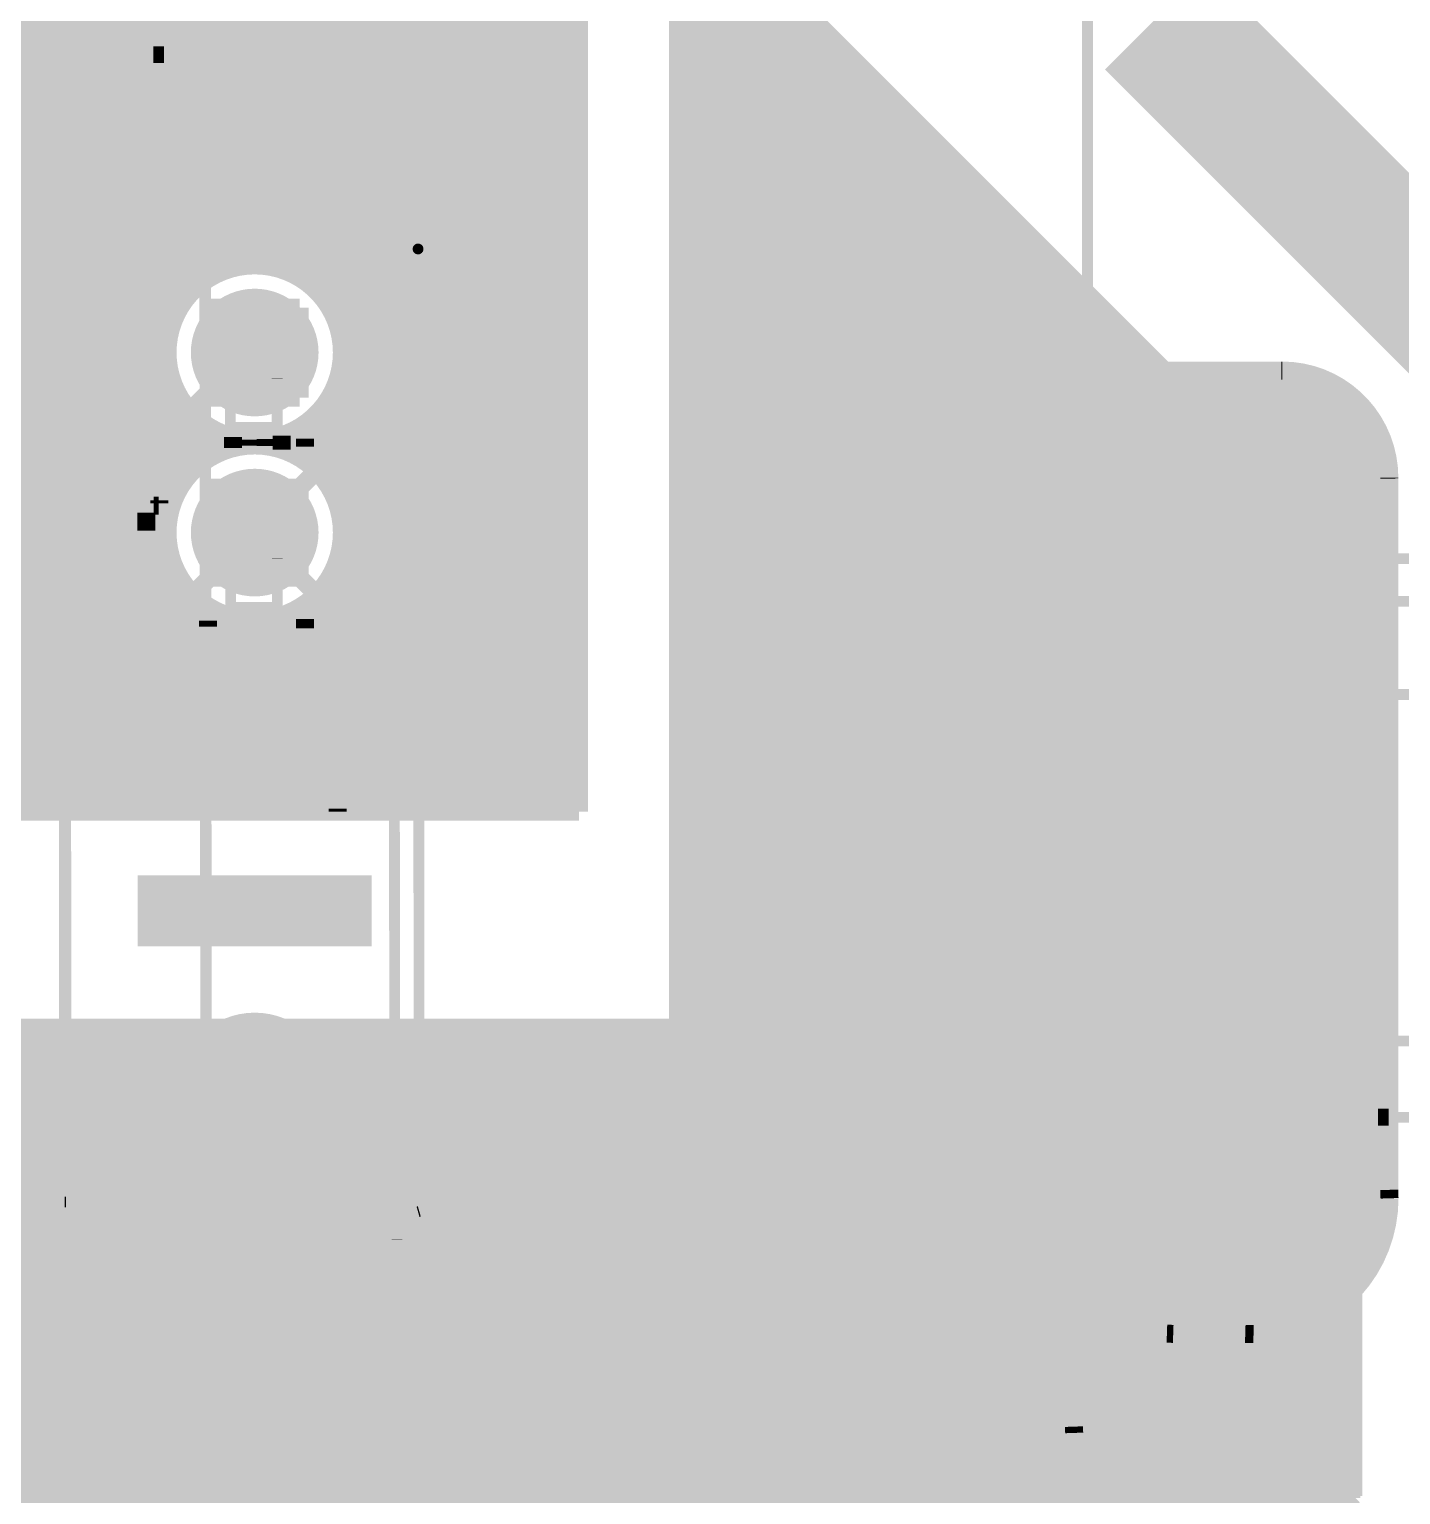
# Model space of a CAD drawing. Extents: x -20 to 155, y -91 to 215.
# Drawn here: x 22.22 to 41.56, y 156.61 to 177.28 of the extents above; entities that cross this region are included whole.
import ezdxf

# ---------------------------------------------------------------- set-up
doc = ezdxf.new("R2010")
doc.units = 0
doc.header["$MEASUREMENT"] = 0
doc.layers.get('0').update_dxf_attribs({"linetype": 'CONTINUOUS'})
for name, color, linetype in [('25-334-0_BOT', 7, 'CONTINUOUS'), ('25-334-0_DRD', 7, 'CONTINUOUS'), ('25-334-0_DRL', 2, 'CONTINUOUS'), ('25-334-0_IN1', 4, 'CONTINUOUS'), ('25-334-0_IN2', 3, 'CONTINUOUS'), ('25-334-0_SMB', 5, 'CONTINUOUS'), ('25-334-0_SMT', 10, 'CONTINUOUS'), ('25-334-0_SST', 12, 'CONTINUOUS'), ('25-334-0_TOP', 11, 'CONTINUOUS'), ('THRUHOLE_TAP', 15, 'CONTINUOUS')]:
    doc.layers.add(name, color=color, linetype=linetype)

# ---------------------------------------------------------------- blocks, each defined once
blk = doc.blocks.new('ROUND_19')
at = {"const_width": 1.24968}
blk.add_lwpolyline([(-0.62484, 0, 1), (0.62484, 0, 1)], format="xyb", close=True, dxfattribs=at)
blk = doc.blocks.new('ROUND_28')
at = {"const_width": 1.09982}
blk.add_lwpolyline([(-0.54991, 0, 1), (0.54991, 0, 1)], format="xyb", close=True, dxfattribs=at)
blk = doc.blocks.new('ROUND_39')
at = {"const_width": 0.90043}
blk.add_lwpolyline([(-0.450214, 0, 1), (0.450214, 0, 1)], format="xyb", close=True, dxfattribs=at)
blk = doc.blocks.new('ROUND_3')
at = {"const_width": 0.50038}
blk.add_lwpolyline([(-0.25019, 0, 1), (0.25019, 0, 1)], format="xyb", close=True, dxfattribs=at)
blk = doc.blocks.new('ROUND_72')
at = {"const_width": 0.7493}
blk.add_lwpolyline([(-0.37465, 0, 1), (0.37465, 0, 1)], format="xyb", close=True, dxfattribs=at)
blk = doc.blocks.new('ROUND_80')
at = {"const_width": 0.54991}
blk.add_lwpolyline([(-0.274954, 0, 1), (0.274954, 0, 1)], format="xyb", close=True, dxfattribs=at)
blk = doc.blocks.new('ROUND_70')
at = {"const_width": 0.0762}
blk.add_lwpolyline([(-0.0381, 0, 1), (0.0381, 0, 1)], format="xyb", close=True, dxfattribs=at)

msp = doc.modelspace()

# ---------------------------------------------------------------- linework, layer by layer
at = {"layer": '25-334-0_BOT', "const_width": 0.254}
for points in [[(22.1234, 179.959), (22.1234, 166.243)], [(22.352, 179.959), (22.352, 166.243)], [(22.5806, 179.959), (22.5806, 166.243)], [(22.8092, 179.959), (22.8092, 166.243)], [(23.0378, 179.959), (23.0378, 166.243)], [(23.2664, 179.959), (23.2664, 166.243)], [(23.495, 179.959), (23.495, 166.243)], [(23.7236, 179.959), (23.7236, 166.243)], [(23.9522, 179.959), (23.9522, 166.243)], [(24.1808, 179.959), (24.1808, 172.88256)], [(24.4094, 179.959), (24.4094, 173.44898)], [(24.638, 179.959), (24.638, 173.6852)], [(24.8666, 179.959), (24.8666, 173.82744)], [(25.0952, 179.959), (25.0952, 173.91126)], [(25.3238, 179.959), (25.3238, 173.94682)], [(25.5524, 179.959), (25.5524, 173.9392)], [(25.781, 179.959), (25.781, 173.8884)], [(26.0096, 179.959), (26.0096, 173.78934)], [(26.2382, 179.959), (26.2382, 173.61916)], [(26.4668, 179.959), (26.4668, 173.33214)], [(26.6954, 179.959), (26.6954, 166.243)], [(26.924, 179.959), (26.924, 166.243)], [(27.1526, 179.959), (27.1526, 166.243)], [(27.3812, 179.959), (27.3812, 166.243)], [(27.6098, 179.959), (27.6098, 166.243)], [(27.8384, 179.959), (27.8384, 166.243)], [(28.067, 179.959), (28.067, 166.243)], [(28.2956, 179.96408), (28.2956, 166.243)], [(28.5242, 179.93614), (28.5242, 166.243)], [(28.7528, 179.87264), (28.7528, 166.243)], [(28.9814, 179.76596), (28.9814, 166.243)], [(29.21, 179.6034), (29.21, 166.243)], [(29.4386, 179.35956), (29.4386, 166.243)], [(29.6672, 178.9049), (29.6672, 166.243)], [(29.718, 178.26482), (29.718, 166.243)], [(29.718, 177.23866), (14.986, 177.23866)], [(29.718, 177.01006), (14.986, 177.01006)], [(29.718, 176.78146), (14.986, 176.78146)], [(29.718, 176.55286), (14.986, 176.55286)], [(29.718, 176.32426), (14.986, 176.32426)], [(29.718, 176.09566), (14.986, 176.09566)], [(29.718, 175.86706), (14.986, 175.86706)], [(29.718, 175.63846), (14.986, 175.63846)], [(29.718, 175.40986), (14.986, 175.40986)], [(29.718, 175.18126), (14.986, 175.18126)], [(29.718, 174.95266), (14.986, 174.95266)], [(29.718, 174.72406), (14.986, 174.72406)], [(29.718, 174.49546), (14.986, 174.49546)], [(29.718, 174.26686), (14.986, 174.26686)], [(29.718, 174.03826), (14.986, 174.03826)], [(24.8285, 173.80966), (14.986, 173.80966)], [(29.718, 173.80966), (25.96896, 173.80966)], [(24.52116, 173.58106), (14.986, 173.58106)], [(29.718, 173.58106), (26.27884, 173.58106)], [(24.34336, 173.35246), (14.986, 173.35246)], [(29.718, 173.35246), (26.4541, 173.35246)], [(24.23668, 173.12386), (14.986, 173.12386)], [(29.718, 173.12386), (26.56078, 173.12386)], [(24.1808, 172.89526), (14.986, 172.89526)], [(29.718, 172.89526), (26.61666, 172.89526)], [(24.17064, 172.66666), (14.986, 172.66666)], [(24.1808, 172.5549), (24.1808, 170.34256)], [(29.718, 172.66666), (26.62936, 172.66666)], [(24.20112, 172.43806), (14.986, 172.43806)], [(29.718, 172.43806), (26.59634, 172.43806)], [(24.27986, 172.20946), (14.986, 172.20946)], [(26.4668, 172.10786), (26.4668, 170.79214)], [(29.718, 172.20946), (26.52014, 172.20946)], [(24.41702, 171.98086), (14.986, 171.98086)], [(24.4094, 171.99102), (24.4094, 170.90898)], [(29.718, 171.98086), (26.38298, 171.98086)], [(24.64054, 171.75226), (14.986, 171.75226)], [(24.638, 171.7548), (24.638, 171.1452)], [(26.0096, 171.65066), (26.0096, 171.24934)], [(29.718, 171.75226), (26.15946, 171.75226)], [(26.2382, 171.8183), (26.2382, 171.07916)], [(25.11044, 171.52366), (14.986, 171.52366)], [(24.8666, 171.61002), (24.8666, 171.28744)], [(25.0952, 171.52874), (25.0952, 171.37126)], [(25.3238, 171.49064), (25.3238, 171.40682)], [(25.5524, 171.49826), (25.5524, 171.3992)], [(29.718, 171.52366), (25.68702, 171.52366)], [(25.781, 171.54906), (25.781, 171.3484)], [(24.88184, 171.29506), (14.986, 171.29506)], [(29.718, 171.29506), (25.91816, 171.29506)], [(24.54656, 171.06646), (14.986, 171.06646)], [(29.718, 171.06646), (26.25344, 171.06646)], [(24.36114, 170.83786), (14.986, 170.83786)], [(29.718, 170.83786), (26.43886, 170.83786)], [(24.24684, 170.60926), (14.986, 170.60926)], [(29.718, 170.60926), (26.55316, 170.60926)], [(24.18588, 170.38066), (14.986, 170.38066)], [(29.718, 170.38066), (26.61412, 170.38066)], [(24.17064, 170.15206), (14.986, 170.15206)], [(24.1808, 170.0149), (24.1808, 166.243)], [(29.718, 170.15206), (26.62936, 170.15206)], [(24.19604, 169.92346), (14.986, 169.92346)], [(29.718, 169.92346), (26.60396, 169.92346)], [(24.2697, 169.69486), (14.986, 169.69486)], [(29.718, 169.69486), (26.5303, 169.69486)], [(24.3967, 169.46626), (14.986, 169.46626)], [(24.4094, 169.45102), (24.4094, 166.243)], [(29.718, 169.46626), (26.40076, 169.46626)], [(26.4668, 169.56786), (26.4668, 166.243)], [(24.60752, 169.23766), (14.986, 169.23766)], [(24.638, 169.2148), (24.638, 166.243)], [(29.718, 169.23766), (26.18994, 169.23766)], [(26.2382, 169.2783), (26.2382, 166.243)], [(25.02154, 169.00906), (14.986, 169.00906)], [(24.8666, 169.07002), (24.8666, 166.243)], [(25.0952, 168.98874), (25.0952, 166.243)], [(25.5524, 168.95826), (25.5524, 166.243)], [(29.718, 169.00906), (25.77846, 169.00906)], [(25.781, 169.00906), (25.781, 166.243)], [(26.0096, 169.11066), (26.0096, 166.243)], [(29.718, 168.78046), (14.986, 168.78046)], [(25.3238, 168.95064), (25.3238, 166.243)], [(29.718, 168.55186), (14.986, 168.55186)], [(29.718, 168.32326), (14.986, 168.32326)], [(29.718, 168.09466), (-3.937, 168.09466)], [(29.718, 167.86606), (-3.937, 167.86606)], [(29.718, 167.63746), (-3.937, 167.63746)], [(29.718, 167.40886), (-3.937, 167.40886)], [(29.718, 167.18026), (-3.937, 167.18026)], [(29.718, 166.95166), (-3.937, 166.95166)], [(29.718, 166.72306), (-3.937, 166.72306)], [(29.718, 166.49446), (-3.937, 166.49446)], [(29.718, 166.26586), (-3.937, 166.26586)], [(29.718, 166.243), (19.05, 166.243)]]:
    msp.add_lwpolyline(points, dxfattribs=at)
for points in [[(25.4, 173.94936, 0.4142136), (24.17064, 172.72)], [(26.62936, 172.72, 0.4142136), (25.4, 173.94936)], [(24.17064, 172.72, 0.4142136), (25.4, 171.49064)], [(25.4, 171.49064, 0.4142136), (26.62936, 172.72)], [(25.4, 171.40936, 0.4142136), (24.17064, 170.18)], [(26.62936, 170.18, 0.4142136), (25.4, 171.40936)], [(24.17064, 170.18, 0.4142136), (25.4, 168.95064)], [(25.4, 168.95064, 0.4142136), (26.62936, 170.18)]]:
    msp.add_lwpolyline(points, format="xyb", dxfattribs=at)
at = {"layer": '25-334-0_DRD', "const_width": 0.254}
for points in [[(24.765, 173.355), (24.765, 172.085)], [(26.035, 173.355), (24.765, 173.355)], [(25.4, 173.355), (25.4, 172.085)], [(26.035, 172.085), (26.035, 173.355)], [(26.035, 172.72), (24.765, 172.72)], [(24.765, 172.085), (26.035, 172.085)], [(24.765, 170.815), (24.765, 169.545)], [(26.035, 170.815), (24.765, 170.815)], [(25.4, 170.815), (25.4, 169.545)], [(26.035, 169.545), (26.035, 170.815)], [(26.035, 170.18), (24.765, 170.18)], [(24.765, 169.545), (26.035, 169.545)], [(39.37, 169.545), (38.735, 168.91)], [(40.005, 168.91), (39.37, 169.545)], [(38.735, 168.91), (39.37, 168.275)], [(39.37, 168.275), (40.005, 168.91)], [(24.765, 167.13454), (25.4, 167.76954)], [(25.4, 167.76954), (26.035, 167.13454)], [(24.765, 167.64254), (24.765, 167.13454)], [(25.4, 167.00754), (24.765, 167.64254)], [(26.035, 167.64254), (25.4, 167.00754)], [(26.035, 167.13454), (26.035, 167.64254)], [(38.735, 162.306), (39.37, 162.941)], [(38.735, 162.814), (38.735, 162.306)], [(39.37, 162.179), (38.735, 162.814)], [(39.37, 162.941), (40.005, 162.306)], [(40.005, 162.814), (39.37, 162.179)], [(40.005, 162.306), (40.005, 162.814)], [(24.765, 162.05454), (25.4, 162.68954)], [(24.765, 162.56254), (24.765, 162.05454)], [(25.4, 161.92754), (24.765, 162.56254)], [(25.4, 162.68954), (26.035, 162.05454)], [(26.035, 162.56254), (25.4, 161.92754)], [(26.035, 162.05454), (26.035, 162.56254)]]:
    msp.add_lwpolyline(points, dxfattribs=at)
at = {"layer": '25-334-0_DRL'}
for points, const_width in [([(44.45, 153.67), (44.45, 171.069), (38.1, 177.419)], 1.99898), ([(27.051, 164.846), (23.749, 164.846)], 1.00076)]:
    msp.add_lwpolyline(points, dxfattribs=dict(at, const_width=const_width))
at = {"layer": '25-334-0_IN1'}
for points, const_width in [([(22.225, 179.578), (22.225, 170.53306)], 0.254), ([(22.4536, 179.578), (22.4536, 170.76166)], 0.254), ([(22.6822, 179.578), (22.6822, 170.99026)], 0.254), ([(22.9108, 179.578), (22.9108, 171.21886)], 0.254), ([(23.1394, 179.578), (23.1394, 171.44746)], 0.254), ([(23.368, 179.578), (23.368, 171.67606)], 0.254), ([(23.5966, 179.578), (23.5966, 171.90466)], 0.254), ([(23.8252, 179.578), (23.8252, 172.13326)], 0.254), ([(24.0538, 179.578), (24.0538, 173.13148)], 0.254), ([(24.2824, 179.578), (24.2824, 173.57598)], 0.254), ([(24.511, 179.578), (24.511, 173.8122)], 0.254), ([(24.7396, 179.578), (24.7396, 173.96206)], 0.254), ([(24.9682, 179.578), (24.9682, 174.05858)], 0.254), ([(25.1968, 179.578), (25.1968, 174.11192)], 0.254), ([(25.4254, 179.578), (25.4254, 174.12716)], 0.254), ([(25.654, 179.578), (25.654, 174.1043)], 0.254), ([(25.8826, 179.578), (25.8826, 174.04334)], 0.254), ([(26.1112, 179.578), (26.1112, 173.93412)], 0.254), ([(26.3398, 179.578), (26.3398, 173.76902)], 0.254), ([(26.5684, 179.578), (26.5684, 173.50486)], 0.254), ([(26.797, 179.578), (26.797, 172.89526)], 0.254), ([(27.0256, 179.578), (27.0256, 166.243)], 0.254), ([(27.2542, 179.578), (27.2542, 166.243)], 0.254), ([(27.4828, 179.578), (27.4828, 166.243)], 0.254), ([(27.7114, 179.578), (27.7114, 166.243)], 0.254), ([(27.94, 179.578), (27.94, 166.243)], 0.254), ([(28.1686, 179.578), (28.1686, 166.243)], 0.254), ([(28.3972, 179.578), (28.3972, 166.243)], 0.254), ([(28.6258, 179.578), (28.6258, 166.243)], 0.254), ([(28.8544, 179.578), (28.8544, 166.243)], 0.254), ([(29.083, 179.578), (29.083, 166.243)], 0.254), ([(29.3116, 179.578), (29.3116, 166.243)], 0.254), ([(29.5402, 179.578), (29.5402, 166.243)], 0.254), ([(29.7688, 179.578), (29.7688, 166.243)], 0.254), ([(29.972, 179.578), (29.972, 166.243)], 0.254), ([(29.972, 177.1904), (14.986, 177.1904)], 0.254), ([(29.972, 176.9618), (14.986, 176.9618)], 0.254), ([(29.972, 176.7332), (14.986, 176.7332)], 0.254), ([(29.972, 176.5046), (14.986, 176.5046)], 0.254), ([(29.972, 176.276), (14.986, 176.276)], 0.254), ([(29.972, 176.0474), (14.986, 176.0474)], 0.254), ([(29.972, 175.8188), (14.986, 175.8188)], 0.254), ([(29.972, 175.5902), (14.986, 175.5902)], 0.254), ([(29.972, 175.3616), (14.986, 175.3616)], 0.254), ([(29.972, 175.133), (14.986, 175.133)], 0.254), ([(29.972, 174.9044), (14.986, 174.9044)], 0.254), ([(29.972, 174.6758), (14.986, 174.6758)], 0.254), ([(29.972, 174.4472), (14.986, 174.4472)], 0.254), ([(29.972, 174.2186), (14.986, 174.2186)], 0.254), ([(24.7904, 173.99), (14.986, 173.99)], 0.254), ([(29.972, 173.99), (26.00706, 173.99)], 0.254), ([(24.45258, 173.7614), (14.986, 173.7614)], 0.254), ([(29.972, 173.7614), (26.34742, 173.7614)], 0.254), ([(24.24938, 173.5328), (14.986, 173.5328)], 0.254), ([(29.972, 173.5328), (26.54808, 173.5328)], 0.254), ([(24.1173, 173.3042), (14.986, 173.3042)], 0.254), ([(29.972, 173.3042), (26.68016, 173.3042)], 0.254), ([(24.03602, 173.0756), (14.986, 173.0756)], 0.254), ([(29.972, 173.0756), (26.76144, 173.0756)], 0.254), ([(23.99792, 172.847), (14.986, 172.847)], 0.254), ([(25.4, 172.72), (25.273, 172.72), (18.034, 165.481), (18.034, 155.321), (18.796, 154.559), (47.117, 154.559), (50.8, 158.242), (53.34, 158.242)], 0.2032), ([(29.972, 172.847), (26.80208, 172.847)], 0.254), ([(23.99538, 172.6184), (14.986, 172.6184)], 0.254), ([(26.797, 172.54474), (26.797, 170.35526)], 0.254), ([(29.972, 172.6184), (26.80462, 172.6184)], 0.254), ([(24.03094, 172.3898), (14.986, 172.3898)], 0.254), ([(24.0411, 172.34916), (17.60982, 165.91788)], 0.254), ([(29.972, 172.3898), (26.76906, 172.3898)], 0.254), ([(23.8506, 172.1612), (14.986, 172.1612)], 0.254), ([(29.972, 172.1612), (26.69286, 172.1612)], 0.254), ([(23.622, 171.9326), (14.986, 171.9326)], 0.254), ([(29.972, 171.9326), (26.56586, 171.9326)], 0.254), ([(26.5684, 171.93514), (26.5684, 170.96486)], 0.254), ([(23.3934, 171.704), (14.986, 171.704)], 0.254), ([(26.3398, 171.67098), (26.3398, 171.22902)], 0.254), ([(29.972, 171.704), (26.37536, 171.704)], 0.254), ([(23.1648, 171.4754), (14.986, 171.4754)], 0.254), ([(29.972, 171.4754), (26.05786, 171.4754)], 0.254), ([(26.1112, 171.50334), (26.1112, 171.39412)], 0.254), ([(22.9362, 171.2468), (14.986, 171.2468)], 0.254), ([(29.972, 171.2468), (26.31948, 171.2468)], 0.254), ([(26.39568, 171.17568), (25.4, 170.18)], 0.254), ([(22.7076, 171.0182), (14.986, 171.0182)], 0.254), ([(29.972, 171.0182), (26.5303, 171.0182)], 0.254), ([(22.479, 170.7896), (14.986, 170.7896)], 0.254), ([(24.07666, 170.6626), (19.65706, 166.243)], 0.254), ([(24.0538, 170.6372), (24.0538, 170.59148)], 0.254), ([(29.972, 170.7896), (26.67, 170.7896)], 0.254), ([(22.2504, 170.561), (14.986, 170.561)], 0.254), ([(23.8252, 170.4086), (23.8252, 167.71366)], 0.254), ([(24.04364, 170.561), (23.97506, 170.561)], 0.254), ([(29.972, 170.561), (26.75382, 170.561)], 0.254), ([(24.00046, 170.3324), (23.74646, 170.3324)], 0.254), ([(29.972, 170.3324), (26.79954, 170.3324)], 0.254), ([(23.99284, 170.1038), (23.51786, 170.1038)], 0.254), ([(23.5966, 170.18), (23.5966, 166.243)], 0.254), ([(24.40432, 169.18432), (25.4, 170.18)], 0.254), ([(26.39568, 169.18432), (25.4, 170.18)], 0.254), ([(26.797, 170.00474), (26.797, 168.1861)], 0.254), ([(29.972, 170.1038), (26.80462, 170.1038)], 0.254), ([(24.02586, 169.8752), (23.28926, 169.8752)], 0.254), ([(23.368, 169.9514), (23.368, 166.243)], 0.254), ([(29.972, 169.8752), (26.77414, 169.8752)], 0.254), ([(24.09698, 169.6466), (23.06066, 169.6466)], 0.254), ([(23.1394, 169.7228), (23.1394, 166.243)], 0.254), ([(24.0538, 169.76598), (24.0538, 168.26738)], 0.254), ([(29.972, 169.6466), (26.70302, 169.6466)], 0.254), ([(24.21636, 169.418), (22.83206, 169.418)], 0.254), ([(22.9108, 169.4942), (22.9108, 166.243)], 0.254), ([(26.5684, 169.39514), (26.5684, 168.49344)], 0.254), ([(29.972, 169.418), (26.58364, 169.418)], 0.254), ([(24.39924, 169.1894), (22.60346, 169.1894)], 0.254), ([(22.6822, 169.2656), (22.6822, 166.243)], 0.254), ([(24.2824, 169.32402), (24.2824, 168.54424)], 0.254), ([(29.972, 169.1894), (26.40076, 169.1894)], 0.254), ([(24.69642, 168.9608), (22.37486, 168.9608)], 0.254), ([(22.4536, 169.037), (22.4536, 166.243)], 0.254), ([(24.511, 169.0878), (24.511, 168.72966)], 0.254), ([(29.972, 168.9608), (26.10358, 168.9608)], 0.254), ([(26.1112, 168.96334), (26.1112, 168.83126)], 0.254), ([(26.3398, 169.13098), (26.3398, 168.6941)], 0.254), ([(22.225, 168.8084), (22.225, 166.243)], 0.254), ([(24.7396, 168.9354), (24.7396, 168.85412)], 0.254), ([(24.51608, 168.7322), (22.14626, 168.7322)], 0.254), ([(29.972, 168.7322), (26.28392, 168.7322)], 0.254), ([(24.23922, 168.5036), (21.91766, 168.5036)], 0.254), ([(29.972, 168.5036), (26.55824, 168.5036)], 0.254), ([(24.05888, 168.275), (21.68906, 168.275)], 0.254), ([(29.972, 168.275), (26.74112, 168.275)], 0.254), ([(23.93188, 168.0464), (21.46046, 168.0464)], 0.254), ([(29.972, 168.0464), (26.86812, 168.0464)], 0.254), ([(23.8506, 167.8178), (21.23186, 167.8178)], 0.254), ([(29.972, 167.8178), (26.9494, 167.8178)], 0.254), ([(23.80488, 167.5892), (21.00326, 167.5892)], 0.254), ([(29.972, 167.5892), (26.99512, 167.5892)], 0.254), ([(23.79218, 167.3606), (20.77466, 167.3606)], 0.254), ([(29.972, 167.3606), (27.00782, 167.3606)], 0.254), ([(23.8125, 167.132), (20.54606, 167.132)], 0.254), ([(29.972, 167.132), (26.9875, 167.132)], 0.254), ([(23.86584, 166.9034), (20.31746, 166.9034)], 0.254), ([(23.8252, 167.06596), (23.8252, 166.243)], 0.254), ([(29.972, 166.9034), (26.93162, 166.9034)], 0.254), ([(23.95982, 166.6748), (20.08886, 166.6748)], 0.254), ([(24.0538, 166.5097), (24.0538, 166.243)], 0.254), ([(26.797, 166.59352), (26.797, 166.243)], 0.254), ([(29.972, 166.6748), (26.84018, 166.6748)], 0.254), ([(24.09698, 166.4462), (19.86026, 166.4462)], 0.254), ([(26.5684, 166.28364), (26.5684, 166.243)], 0.254), ([(29.972, 166.4462), (26.70048, 166.4462)], 0.254), ([(24.27224, 166.243), (19.65706, 166.243)], 0.254), ([(29.972, 166.243), (26.52776, 166.243)], 0.254)]:
    msp.add_lwpolyline(points, dxfattribs=dict(at, const_width=const_width))
at = {"layer": '25-334-0_IN1', "const_width": 0.254}
for points in [[(25.4, 174.12716, 0.4142136), (23.99284, 172.72)], [(26.80716, 172.72, 0.4142136), (25.4, 174.12716)], [(23.99284, 172.72, 0.0667013), (24.04248, 172.34954)], [(26.00706, 171.45, 0.2888822), (26.80716, 172.72)], [(26.80716, 170.18, 0.2888824), (26.00706, 171.45)], [(24.07666, 170.6626, 0.0876472), (23.99141, 170.18)], [(23.99284, 170.18, 0.2965412), (24.8285, 168.89222)], [(25.96896, 168.89222, 0.2969895), (26.80716, 170.18)], [(24.8285, 168.89222, 0.3114165), (23.79218, 167.38854)], [(27.00782, 167.38854, 0.3118223), (25.96896, 168.89222)], [(23.79218, 167.38854, 0.2009459), (24.27202, 166.24278)], [(26.52776, 166.243, 0.2009458), (27.00751, 167.38854)]]:
    msp.add_lwpolyline(points, format="xyb", dxfattribs=at)
at = {"layer": '25-334-0_IN2', "const_width": 0.254}
for points in [[(31.369, 178.181), (31.369, 163.195)], [(31.49346, 178.181), (31.49346, 140.843)], [(31.72206, 178.181), (31.72206, 140.843)], [(31.95066, 178.181), (31.95066, 140.843)], [(32.17926, 178.181), (32.17926, 80.65008)], [(32.40786, 178.181), (32.40786, 80.67802)], [(32.512, 178.181), (40.894, 169.799)], [(32.63646, 178.054), (32.63646, 80.72374)], [(32.86506, 177.8254), (32.86506, 80.7847)], [(33.09366, 177.5968), (33.09366, 80.86344)], [(33.4264, 177.2666), (31.369, 177.2666)], [(33.32226, 177.3682), (33.32226, 80.95996)], [(33.655, 177.038), (31.369, 177.038)], [(33.55086, 177.1396), (33.55086, 81.0768)], [(33.77946, 176.911), (33.77946, 81.21904)], [(33.8836, 176.8094), (31.369, 176.8094)], [(34.00806, 176.6824), (34.00806, 81.38414)], [(34.1122, 176.5808), (31.369, 176.5808)], [(34.23666, 176.4538), (34.23666, 81.5848)], [(34.3408, 176.3522), (31.369, 176.3522)], [(34.46526, 176.2252), (34.46526, 81.82102)], [(34.5694, 176.1236), (31.369, 176.1236)], [(34.69386, 175.9966), (34.69386, 82.11566)], [(34.798, 175.895), (31.369, 175.895)], [(35.0266, 175.6664), (31.369, 175.6664)], [(34.92246, 175.768), (34.92246, 82.49158)], [(35.2552, 175.4378), (31.369, 175.4378)], [(35.15106, 175.5394), (35.15106, 83.04022)], [(35.4838, 175.2092), (31.369, 175.2092)], [(35.37966, 175.3108), (35.37966, 151.07666)], [(35.7124, 174.9806), (31.369, 174.9806)], [(35.60826, 175.0822), (35.60826, 151.30526)], [(35.941, 174.752), (31.369, 174.752)], [(35.83686, 174.8536), (35.83686, 151.53386)], [(36.06546, 174.625), (36.06546, 151.76246)], [(36.1696, 174.5234), (31.369, 174.5234)], [(36.29406, 174.3964), (36.29406, 151.99106)], [(36.3982, 174.2948), (31.369, 174.2948)], [(36.52266, 174.1678), (36.52266, 152.21966)], [(36.6268, 174.0662), (31.369, 174.0662)], [(36.75126, 173.9392), (36.75126, 152.44826)], [(36.8554, 173.8376), (31.369, 173.8376)], [(37.084, 173.609), (31.369, 173.609)], [(36.97986, 173.7106), (36.97986, 152.67686)], [(37.3126, 173.3804), (31.369, 173.3804)], [(37.20846, 173.482), (37.20846, 152.90546)], [(37.5412, 173.1518), (31.369, 173.1518)], [(37.43706, 173.2534), (37.43706, 153.13406)], [(37.7698, 172.9232), (31.369, 172.9232)], [(37.66566, 173.0248), (37.66566, 153.36266)], [(37.9984, 172.6946), (31.369, 172.6946)], [(37.89426, 172.7962), (37.89426, 153.59126)], [(38.12286, 172.5676), (38.12286, 153.81986)], [(38.227, 172.466), (31.369, 172.466)], [(38.35146, 172.339), (38.35146, 154.04846)], [(38.4556, 172.2374), (31.369, 172.2374)], [(38.58006, 172.1104), (38.58006, 154.27706)], [(38.6842, 172.0088), (31.369, 172.0088)], [(38.80866, 171.8818), (38.80866, 154.50566)], [(38.9128, 171.7802), (31.369, 171.7802)], [(39.03726, 171.6532), (39.03726, 154.73426)], [(39.1414, 171.5516), (31.369, 171.5516)], [(39.37, 171.323), (31.369, 171.323)], [(39.26586, 171.4246), (39.26586, 154.96286)], [(39.5986, 171.0944), (31.369, 171.0944)], [(39.49446, 171.196), (39.49446, 155.19146)], [(39.8272, 170.8658), (31.369, 170.8658)], [(39.72306, 170.9674), (39.72306, 155.42006)], [(40.0558, 170.6372), (31.369, 170.6372)], [(39.95166, 170.7388), (39.95166, 155.64866)], [(40.2844, 170.4086), (31.369, 170.4086)], [(40.18026, 170.5102), (40.18026, 155.87726)], [(40.40886, 170.2816), (40.40886, 156.10586)], [(40.513, 170.18), (31.369, 170.18)], [(40.63746, 170.053), (40.63746, 156.33446)], [(40.7416, 169.9514), (31.369, 169.9514)], [(40.86606, 169.8244), (40.86606, 156.56306)], [(40.894, 169.799), (40.894, 156.591)], [(40.894, 169.7228), (31.369, 169.7228)], [(40.894, 169.4942), (31.369, 169.4942)], [(40.894, 169.2656), (31.369, 169.2656)], [(40.894, 169.037), (31.369, 169.037)], [(40.894, 168.8084), (31.369, 168.8084)], [(40.894, 168.5798), (31.369, 168.5798)], [(40.894, 168.3512), (31.369, 168.3512)], [(40.894, 168.1226), (31.369, 168.1226)], [(40.894, 167.894), (31.369, 167.894)], [(40.894, 167.6654), (31.369, 167.6654)], [(40.894, 167.4368), (31.369, 167.4368)], [(40.894, 167.2082), (31.369, 167.2082)], [(40.894, 166.9796), (31.369, 166.9796)], [(40.894, 166.751), (31.369, 166.751)], [(40.894, 166.5224), (31.369, 166.5224)], [(40.894, 166.2938), (31.369, 166.2938)], [(40.894, 166.0652), (31.369, 166.0652)], [(40.894, 165.8366), (31.369, 165.8366)], [(40.894, 165.608), (31.369, 165.608)], [(40.894, 165.3794), (31.369, 165.3794)], [(40.894, 165.1508), (31.369, 165.1508)], [(40.894, 164.9222), (31.369, 164.9222)], [(40.894, 164.6936), (31.369, 164.6936)], [(40.894, 164.465), (31.369, 164.465)], [(40.894, 164.2364), (31.369, 164.2364)], [(40.894, 164.0078), (31.369, 164.0078)], [(40.894, 163.7792), (31.369, 163.7792)], [(40.894, 163.5506), (31.369, 163.5506)], [(31.369, 163.195), (19.05, 163.195)], [(22.12086, 163.195), (22.12086, 140.843)], [(22.34946, 163.195), (22.34946, 140.843)], [(22.57806, 163.195), (22.57806, 140.843)], [(22.80666, 163.195), (22.80666, 140.843)], [(23.03526, 163.195), (23.03526, 140.843)], [(23.26386, 163.195), (23.26386, 140.843)], [(23.49246, 163.195), (23.49246, 140.843)], [(23.72106, 163.195), (23.72106, 140.843)], [(23.94966, 163.195), (23.94966, 140.843)], [(24.17826, 163.195), (24.17826, 140.843)], [(24.40686, 163.195), (24.40686, 140.843)], [(24.63546, 163.195), (24.63546, 140.843)], [(24.86406, 163.195), (24.86406, 140.843)], [(25.09266, 163.195), (25.09266, 140.843)], [(25.32126, 163.195), (25.32126, 140.843)], [(25.54986, 163.195), (25.54986, 140.843)], [(25.77846, 163.195), (25.77846, 140.843)], [(26.00706, 163.195), (26.00706, 140.843)], [(26.23566, 163.195), (26.23566, 140.843)], [(26.46426, 163.195), (26.46426, 140.843)], [(26.69286, 163.195), (26.69286, 140.843)], [(26.92146, 163.195), (26.92146, 140.843)], [(27.15006, 163.195), (27.15006, 140.843)], [(27.37866, 163.195), (27.37866, 140.843)], [(27.60726, 163.195), (27.60726, 140.843)], [(27.83586, 163.195), (27.83586, 140.843)], [(28.06446, 163.195), (28.06446, 140.843)], [(28.29306, 163.195), (28.29306, 140.843)], [(28.52166, 163.195), (28.52166, 140.843)], [(28.75026, 163.195), (28.75026, 140.843)], [(28.97886, 163.195), (28.97886, 140.843)], [(29.20746, 163.195), (29.20746, 140.843)], [(29.43606, 163.195), (29.43606, 140.843)], [(29.66466, 163.195), (29.66466, 140.843)], [(29.89326, 163.195), (29.89326, 140.843)], [(30.12186, 163.195), (30.12186, 140.843)], [(30.35046, 163.195), (30.35046, 140.843)], [(30.57906, 163.195), (30.57906, 140.843)], [(30.80766, 163.195), (30.80766, 140.843)], [(31.03626, 163.195), (31.03626, 140.843)], [(31.26486, 163.195), (31.26486, 140.843)], [(40.894, 163.322), (31.369, 163.322)], [(40.894, 163.0934), (14.986, 163.0934)], [(40.894, 162.8648), (14.986, 162.8648)], [(40.894, 162.6362), (14.986, 162.6362)], [(40.894, 162.4076), (14.986, 162.4076)], [(40.894, 162.179), (14.986, 162.179)], [(40.894, 161.9504), (14.986, 161.9504)], [(40.894, 161.7218), (14.986, 161.7218)], [(40.894, 161.4932), (14.986, 161.4932)], [(40.894, 161.2646), (14.986, 161.2646)], [(40.894, 161.036), (14.986, 161.036)], [(40.894, 160.8074), (14.986, 160.8074)], [(40.894, 160.5788), (14.986, 160.5788)], [(40.894, 160.3502), (14.986, 160.3502)], [(40.894, 160.1216), (14.986, 160.1216)], [(40.894, 159.893), (14.986, 159.893)], [(40.894, 159.6644), (14.986, 159.6644)], [(40.894, 159.4358), (14.986, 159.4358)], [(40.894, 159.2072), (14.986, 159.2072)], [(40.894, 158.9786), (14.986, 158.9786)], [(40.894, 158.75), (14.986, 158.75)], [(40.894, 158.5214), (14.986, 158.5214)], [(40.894, 158.2928), (14.986, 158.2928)], [(40.894, 158.0642), (14.986, 158.0642)], [(40.894, 157.8356), (14.986, 157.8356)], [(40.894, 157.607), (14.986, 157.607)], [(40.894, 157.3784), (14.986, 157.3784)], [(40.894, 157.1498), (14.986, 157.1498)], [(40.894, 156.9212), (14.986, 156.9212)], [(40.894, 156.6926), (14.986, 156.6926)], [(40.894, 156.591), (35.306, 151.003)]]:
    msp.add_lwpolyline(points, dxfattribs=at)
at = {"layer": '25-334-0_SMB', "const_width": 1.99898}
for points in [[(22.987, 178.562), (22.987, 167.894)], [(28.321, 167.64), (28.321, 178.308)]]:
    msp.add_lwpolyline(points, dxfattribs=at)
at = {"layer": '25-334-0_SMT', "const_width": 1.99898}
for points in [[(33.147, 142.875), (33.147, 172.466)], [(36.83, 171.577), (36.83, 160.147)], [(21.336, 161.417), (21.336, 142.748)], [(25.4, 142.621), (25.4, 161.29)], [(29.337, 161.417), (29.337, 142.748)]]:
    msp.add_lwpolyline(points, dxfattribs=at)
at = {"layer": '25-334-0_SST', "const_width": 0.1524}
for points in [[(37.14496, 187.36056), (-2.85496, 187.36056), (-2.85496, 112.35944), (37.14496, 112.35944), (37.14496, 187.36056)], [(24.04618, 176.80432), (24.04618, 177.04054)], [(24.04618, 176.9237), (25.06218, 176.9237), (24.892, 177.04054)], [(24.04618, 176.2633), (24.21382, 176.38014), (24.384, 176.4411), (24.72182, 176.4411), (24.892, 176.38014), (25.06218, 176.2633), (25.06218, 176.14392), (24.892, 176.02454), (24.72182, 175.96612), (24.384, 175.96612), (24.21382, 176.02454), (24.04618, 176.14392), (24.04618, 176.2633)], [(22.72284, 175.04156), (22.72284, 175.0441), (24.69388, 175.28794), (22.72284, 175.04156), (22.74316, 159.73044), (22.74316, 159.72536), (24.7142, 159.4866), (24.7142, 159.48914), (22.74316, 159.73044)], [(27.42438, 160.21304), (27.42438, 160.21812), (27.37866, 160.20542), (24.72182, 159.48914), (24.72182, 159.4866), (24.7142, 159.4866), (24.7142, 159.48914), (24.69388, 175.28794), (24.70404, 175.28794), (24.72182, 159.48914), (24.7142, 159.48914), (24.72182, 159.4866), (27.42438, 160.21304), (27.42438, 160.21812)], [(27.42438, 174.5615), (27.4066, 174.56658), (27.35834, 174.57928), (24.70404, 175.28794), (27.4066, 174.56658)], [(22.72538, 174.03318), (22.70506, 174.03318), (22.70506, 174.44212), (22.72284, 174.44212)], [(27.35834, 174.57928), (27.37866, 160.20542)], [(27.70378, 174.1805), (27.72156, 160.6042), (27.72156, 160.60166), (27.72156, 160.59912)], [(22.70506, 174.03318), (22.7203, 160.73882), (22.72284, 160.32988), (22.74316, 160.32988)], [(25.05456, 173.06798), (25.05456, 173.26864), (25.71496, 173.26864), (25.71496, 173.07052), (25.05456, 173.06798), (25.0571, 172.9232), (25.0571, 172.51426), (25.0571, 172.36186), (25.7175, 172.36186), (25.7175, 172.51426), (25.0571, 172.51426)], [(25.71496, 173.26864), (25.71496, 173.27118), (25.05456, 173.27118), (25.05456, 173.26864)], [(25.7175, 172.51426), (25.71496, 172.92574), (25.71496, 173.07052)], [(25.0571, 172.9232), (25.71496, 172.92574)], [(25.0571, 172.35678), (25.7175, 172.35678), (25.7175, 171.6659), (25.0571, 171.6659), (25.0571, 172.35678), (25.0571, 172.36186)], [(25.7175, 172.36186), (25.7175, 172.35678)], [(25.72004, 169.97426), (25.72004, 170.38574), (25.72004, 170.53052), (25.7175, 170.72864), (25.7175, 170.73118), (25.05964, 170.73118), (25.05964, 170.72864), (25.05964, 170.52798), (25.05964, 170.3832), (25.05964, 169.97426), (25.05964, 169.82186), (25.72004, 169.82186), (25.72004, 169.97426), (25.05964, 169.97426)], [(25.05964, 170.72864), (25.7175, 170.72864)], [(25.05964, 170.52798), (25.72004, 170.53052)], [(25.05964, 170.3832), (25.72004, 170.38574)], [(25.05964, 169.81678), (25.72004, 169.81678), (25.72004, 169.1259), (25.05964, 169.1259), (25.05964, 169.81678), (25.05964, 169.82186)], [(25.72004, 169.82186), (25.72004, 169.81678)], [(41.25976, 169.8117), (42.27576, 169.8117)], [(41.76776, 169.20972), (41.76776, 168.85412), (41.93794, 168.73474), (42.10812, 168.73474), (42.27576, 168.85412), (42.27576, 169.20972), (41.25976, 169.20972)], [(25.72258, 168.18864), (25.72258, 168.19118), (25.06218, 168.19118), (25.06218, 168.18864)], [(25.06218, 167.98798), (25.06218, 168.18864), (25.72258, 168.18864), (25.72258, 167.99052)], [(41.42994, 168.37152), (41.25976, 168.3131), (41.25976, 167.9575), (41.42994, 167.89654), (41.76776, 167.89654), (41.93794, 168.01592), (41.93794, 168.37152), (42.27576, 168.37152), (42.27576, 167.89654)], [(25.06472, 166.79164), (25.72258, 166.79164), (25.72258, 166.78656), (25.72258, 166.79164), (25.72258, 167.08882), (25.72258, 167.68826), (25.72258, 167.99052), (25.06218, 167.98798), (25.06218, 167.68826), (25.06218, 167.08882), (25.72258, 167.08882), (25.06218, 167.08882), (25.06472, 166.79164), (25.06472, 166.78656), (25.72258, 166.78656), (25.72512, 166.5859), (25.06472, 166.5859), (25.06472, 166.78656)], [(25.06218, 167.68826), (25.72258, 167.68826)], [(25.72766, 162.91052), (25.7302, 162.60826), (25.7302, 162.00882), (25.7302, 161.71164), (25.7302, 161.70656), (25.7302, 161.71164), (25.0698, 161.71164), (25.0698, 161.70656), (25.0698, 161.5059), (25.7302, 161.5059), (25.7302, 161.70656), (25.0698, 161.70656), (25.0698, 161.71164), (25.0698, 162.00882), (25.7302, 162.00882), (25.0698, 162.00882), (25.0698, 162.60826), (25.0698, 162.90798), (25.72766, 162.91052), (25.72766, 163.10864), (25.06726, 163.10864), (25.0698, 162.90798)], [(25.72766, 163.10864), (25.72766, 163.11118), (25.06726, 163.11118), (25.06726, 163.10864)], [(41.31818, 162.5346), (41.31818, 163.00958), (42.33418, 163.00958), (42.33418, 162.5346)], [(25.0698, 162.60826), (25.7302, 162.60826)], [(41.31818, 161.81578), (41.31818, 162.052)], [(41.31818, 161.93262), (42.33418, 161.93262), (42.164, 162.052)], [(22.74062, 160.73882), (22.7203, 160.73882)], [(27.72156, 160.6042), (27.70378, 160.59912)], [(27.4066, 160.21558), (27.4066, 160.21304)]]:
    msp.add_lwpolyline(points, dxfattribs=at)
at = {"layer": '25-334-0_SST'}
for points, const_width in [([(27.70378, 174.1805, 0.3407039), (27.4066, 174.56658)], 0.1524), ([(27.72156, 174.17542, 0.3407039), (27.42438, 174.5615)], 0.1524), ([(39.37, 170.31208, 0.4142136), (37.96792, 168.91)], 0.254), ([(40.77208, 168.91, 0.4142136), (39.37, 170.31208)], 0.254), ([(37.96792, 168.91, 0.4142136), (39.37, 167.50792)], 0.254), ([(39.37, 167.50792, 0.4142136), (40.77208, 168.91)], 0.254), ([(39.37, 163.97986, 0.4142136), (37.95014, 162.56)], 0.1524), ([(40.78986, 162.56, 0.4142136), (39.37, 163.97986)], 0.1524), ([(37.95014, 162.56, 0.4142136), (39.37, 161.14014)], 0.1524), ([(39.37, 161.14014, 0.4142136), (40.78986, 162.56)], 0.1524), ([(27.4066, 160.21558, 0.3389277), (27.70378, 160.59912)], 0.1524), ([(27.4066, 160.21304, 0.340705), (27.70378, 160.59912)], 0.1524), ([(27.42438, 160.21812, 0.340705), (27.72156, 160.6042)], 0.1524), ([(27.42438, 160.21304, 0.340705), (27.72156, 160.59912)], 0.1524)]:
    msp.add_lwpolyline(points, format="xyb", dxfattribs=dict(at, const_width=const_width))
at = {"layer": '25-334-0_TOP', "const_width": 0.254}
for points in [[(36.576, 174.117), (31.369, 174.117)], [(31.369, 174.117), (31.369, 163.195)], [(36.57854, 174.06112), (31.369, 174.06112)], [(31.37154, 174.117), (31.37154, 140.843)], [(31.60014, 174.117), (31.60014, 140.843)], [(31.82874, 174.117), (31.82874, 140.843)], [(32.05734, 174.117), (32.05734, 80.518)], [(32.28594, 174.117), (32.28594, 80.518)], [(32.51454, 174.117), (32.51454, 80.518)], [(32.74314, 174.117), (32.74314, 80.518)], [(32.97174, 174.117), (32.97174, 80.518)], [(33.20034, 174.117), (33.20034, 45.212)], [(33.42894, 174.117), (33.42894, 45.212)], [(33.65754, 174.117), (33.65754, 45.212)], [(33.88614, 174.117), (33.88614, 45.212)], [(34.11474, 174.117), (34.11474, 45.212)], [(34.34334, 174.117), (34.34334, 45.212)], [(34.57194, 174.117), (34.57194, 45.212)], [(34.80054, 174.117), (34.80054, 45.212)], [(35.02914, 174.117), (35.02914, 45.212)], [(35.25774, 174.117), (35.25774, 45.212)], [(35.48634, 174.117), (35.48634, 45.22724)], [(35.71494, 174.117), (35.71494, 45.27804)], [(35.94354, 174.117), (35.94354, 45.36186)], [(36.17214, 174.117), (36.17214, 45.48378)], [(36.40074, 174.117), (36.40074, 45.66158)], [(36.60902, 173.83252), (31.369, 173.83252)], [(36.62934, 173.74616), (36.62934, 45.91812)], [(36.67506, 173.60392), (31.369, 173.60392)], [(36.77412, 173.37532), (31.369, 173.37532)], [(36.92144, 173.14672), (31.369, 173.14672)], [(36.85794, 173.23308), (36.85794, 46.35246)], [(37.12718, 172.91812), (31.369, 172.91812)], [(37.08654, 172.95622), (37.08654, 158.14548)], [(37.44214, 172.68952), (31.369, 172.68952)], [(37.31514, 172.76826), (37.31514, 158.47314)], [(37.54374, 172.63364), (37.54374, 158.66364)], [(37.77234, 172.54474), (37.77234, 158.78302)], [(38.00094, 172.48886), (38.00094, 158.85414)], [(40.0177, 172.46092), (31.369, 172.46092)], [(39.878, 172.466), (38.227, 172.466)], [(38.22954, 172.466), (38.22954, 158.87954)], [(38.45814, 172.466), (38.45814, 158.877)], [(38.68674, 172.466), (38.68674, 158.877)], [(38.91534, 172.466), (38.91534, 158.877)], [(39.14394, 172.466), (39.14394, 158.877)], [(39.37254, 172.466), (39.37254, 158.87446)], [(39.60114, 172.466), (39.60114, 158.87446)], [(39.82974, 172.466), (39.82974, 158.9024)], [(39.8907, 172.466), (39.878, 172.466)], [(40.05834, 172.45584), (40.05834, 158.95828)], [(40.28694, 172.41266), (40.28694, 159.04718)], [(40.51554, 172.32884), (40.51554, 159.17164)], [(40.69842, 172.23232), (31.369, 172.23232)], [(40.74414, 172.20184), (40.74414, 159.34182)], [(40.97782, 172.00372), (31.369, 172.00372)], [(40.97274, 172.0088), (40.97274, 159.57804)], [(41.1607, 171.77512), (31.369, 171.77512)], [(41.20134, 171.704), (41.20134, 159.9311)], [(41.28008, 171.54652), (31.369, 171.54652)], [(41.35628, 171.31792), (31.369, 171.31792)], [(41.39438, 171.08932), (31.369, 171.08932)], [(41.402, 170.86072), (31.369, 170.86072)], [(41.402, 170.942), (41.40184, 170.9547)], [(41.402, 170.942), (41.402, 160.909)], [(41.402, 170.63212), (31.369, 170.63212)], [(41.402, 170.40352), (31.369, 170.40352)], [(41.402, 170.17492), (31.369, 170.17492)], [(41.402, 169.94632), (31.369, 169.94632)], [(41.402, 169.71772), (31.369, 169.71772)], [(41.402, 169.48912), (31.369, 169.48912)], [(41.402, 169.26052), (31.369, 169.26052)], [(41.402, 169.03192), (31.369, 169.03192)], [(41.402, 168.80332), (31.369, 168.80332)], [(41.402, 168.57472), (31.369, 168.57472)], [(41.402, 168.34612), (31.369, 168.34612)], [(41.402, 168.11752), (31.369, 168.11752)], [(41.402, 167.88892), (31.369, 167.88892)], [(41.402, 167.66032), (31.369, 167.66032)], [(41.402, 167.43172), (31.369, 167.43172)], [(41.402, 167.20312), (31.369, 167.20312)], [(41.402, 166.97452), (31.369, 166.97452)], [(41.402, 166.74592), (31.369, 166.74592)], [(41.402, 166.51732), (31.369, 166.51732)], [(41.402, 166.28872), (31.369, 166.28872)], [(41.402, 166.06012), (31.369, 166.06012)], [(41.402, 165.83152), (31.369, 165.83152)], [(41.402, 165.60292), (31.369, 165.60292)], [(41.402, 165.37432), (31.369, 165.37432)], [(41.402, 165.14572), (31.369, 165.14572)], [(41.402, 164.91712), (31.369, 164.91712)], [(41.402, 164.68852), (31.369, 164.68852)], [(41.402, 164.45992), (31.369, 164.45992)], [(41.402, 164.23132), (31.369, 164.23132)], [(41.402, 164.00272), (31.369, 164.00272)], [(41.402, 163.77412), (31.369, 163.77412)], [(41.402, 163.54552), (31.369, 163.54552)], [(30.226, 163.195), (19.05, 163.195)], [(22.22754, 163.195), (22.22754, 140.843)], [(22.45614, 163.195), (22.45614, 140.843)], [(22.68474, 163.195), (22.68474, 140.843)], [(22.91334, 163.195), (22.91334, 140.843)], [(23.14194, 163.195), (23.14194, 140.843)], [(23.37054, 163.195), (23.37054, 140.843)], [(23.59914, 163.195), (23.59914, 140.843)], [(23.82774, 163.195), (23.82774, 140.843)], [(24.05634, 163.195), (24.05634, 140.843)], [(24.28494, 163.195), (24.28494, 140.843)], [(24.51354, 163.195), (24.51354, 140.843)], [(24.74214, 163.195), (24.74214, 140.843)], [(24.97074, 163.195), (24.97074, 140.843)], [(25.19934, 163.195), (25.19934, 140.843)], [(25.42794, 163.195), (25.42794, 140.843)], [(25.65654, 163.195), (25.65654, 140.843)], [(25.88514, 163.195), (25.88514, 140.843)], [(26.11374, 163.195), (26.11374, 140.843)], [(26.34234, 163.195), (26.34234, 140.843)], [(26.57094, 163.195), (26.57094, 140.843)], [(26.79954, 163.195), (26.79954, 140.843)], [(27.02814, 163.195), (27.02814, 140.843)], [(27.25674, 163.195), (27.25674, 140.843)], [(27.48534, 163.195), (27.48534, 140.843)], [(27.71394, 163.195), (27.71394, 140.843)], [(27.94254, 163.195), (27.94254, 140.843)], [(28.17114, 163.195), (28.17114, 140.843)], [(28.39974, 163.195), (28.39974, 140.843)], [(28.62834, 163.195), (28.62834, 140.843)], [(28.85694, 163.195), (28.85694, 140.843)], [(29.08554, 163.195), (29.08554, 140.843)], [(29.31414, 163.195), (29.31414, 140.843)], [(29.54274, 163.195), (29.54274, 140.843)], [(29.77134, 163.195), (29.77134, 140.843)], [(29.99994, 163.195), (29.99994, 140.843)], [(31.369, 163.195), (30.226, 163.195)], [(30.22854, 163.195), (30.22854, 140.843)], [(30.45714, 163.195), (30.45714, 140.843)], [(30.68574, 163.195), (30.68574, 140.843)], [(30.91434, 163.195), (30.91434, 140.843)], [(31.14294, 163.195), (31.14294, 140.843)], [(41.402, 163.31692), (31.369, 163.31692)], [(41.402, 163.08832), (14.986, 163.08832)], [(41.402, 162.85972), (14.986, 162.85972)], [(41.402, 162.63112), (14.986, 162.63112)], [(41.402, 162.40252), (14.986, 162.40252)], [(41.402, 162.17392), (14.986, 162.17392)], [(41.402, 161.94532), (14.986, 161.94532)], [(41.402, 161.71672), (14.986, 161.71672)], [(41.402, 161.48812), (14.986, 161.48812)], [(41.402, 161.25952), (14.986, 161.25952)], [(41.402, 161.03092), (14.986, 161.03092)], [(41.40454, 160.78962), (41.40083, 160.90893)], [(41.40454, 160.80232), (14.986, 160.80232)], [(41.39184, 160.57372), (14.986, 160.57372)], [(41.35374, 160.34512), (14.986, 160.34512)], [(41.28262, 160.11652), (14.986, 160.11652)], [(41.17848, 159.88792), (14.986, 159.88792)], [(41.03624, 159.65932), (14.986, 159.65932)], [(40.84066, 159.43072), (14.986, 159.43072)], [(40.56126, 159.20212), (14.986, 159.20212)], [(40.10152, 158.97352), (14.986, 158.97352)], [(38.354, 158.877), (38.2651, 158.88002)], [(39.37, 158.877), (38.354, 158.877)], [(39.37, 158.877), (39.48684, 158.87344)], [(37.68344, 158.74492), (14.986, 158.74492)], [(37.35832, 158.51632), (14.986, 158.51632)], [(37.16782, 158.28772), (14.986, 158.28772)], [(37.04844, 158.05912), (14.986, 158.05912)], [(36.97986, 157.83052), (14.986, 157.83052)], [(36.95446, 157.60192), (14.986, 157.60192)], [(36.95446, 157.5689), (36.95747, 157.48003)], [(36.957, 157.48), (36.957, 46.863)], [(36.957, 157.37332), (14.986, 157.37332)], [(36.957, 157.14472), (14.986, 157.14472)], [(36.957, 156.91612), (14.986, 156.91612)], [(36.957, 156.68752), (14.986, 156.68752)]]:
    msp.add_lwpolyline(points, dxfattribs=at)
for points in [[(36.576, 174.117, 0.3926902), (38.227, 172.466)], [(41.402, 170.9547, 0.4142136), (39.8907, 172.466)], [(39.48684, 158.87192, 0.4142136), (41.40454, 160.78962)], [(38.2651, 158.87954, 0.4142136), (36.95446, 157.5689)]]:
    msp.add_lwpolyline(points, format="xyb", dxfattribs=at)

# ---------------------------------------------------------------- block references
at = {"layer": '25-334-0_BOT'}
for name, p in [('ROUND_39', (25.4, 172.72)), ('ROUND_39', (25.4, 170.18)), ('ROUND_28', (39.37, 168.91)), ('ROUND_28', (25.4, 167.38854)), ('ROUND_19', (39.37, 162.56)), ('ROUND_28', (25.4, 162.30854))]:
    msp.add_blockref(name, p, dxfattribs=at)
at = {"layer": '25-334-0_DRL'}
for name, p in [('ROUND_80', (25.4, 172.72)), ('ROUND_80', (25.4, 170.18)), ('ROUND_3', (39.37, 168.91)), ('ROUND_72', (25.4, 167.38854)), ('ROUND_72', (39.37, 162.56)), ('ROUND_72', (25.4, 162.30854))]:
    msp.add_blockref(name, p, dxfattribs=at)
at = {"layer": '25-334-0_IN1'}
for name, p in [('ROUND_39', (25.4, 172.72)), ('ROUND_39', (25.4, 170.18)), ('ROUND_28', (39.37, 168.91)), ('ROUND_28', (25.4, 167.38854)), ('ROUND_19', (39.37, 162.56)), ('ROUND_28', (25.4, 162.30854))]:
    msp.add_blockref(name, p, dxfattribs=at)
at = {"layer": '25-334-0_IN2'}
for name, p in [('ROUND_39', (25.4, 172.72)), ('ROUND_39', (25.4, 170.18)), ('ROUND_28', (39.37, 168.91)), ('ROUND_28', (25.4, 167.38854)), ('ROUND_19', (39.37, 162.56)), ('ROUND_28', (25.4, 162.30854))]:
    msp.add_blockref(name, p, dxfattribs=at)
at = {"layer": '25-334-0_SMB'}
for name, p in [('ROUND_39', (25.4, 172.72)), ('ROUND_39', (25.4, 170.18)), ('ROUND_28', (39.37, 168.91)), ('ROUND_28', (25.4, 167.38854)), ('ROUND_19', (39.37, 162.56)), ('ROUND_28', (25.4, 162.30854))]:
    msp.add_blockref(name, p, dxfattribs=at)
at = {"layer": '25-334-0_SMT'}
for name, p in [('ROUND_39', (25.4, 172.72)), ('ROUND_39', (25.4, 170.18)), ('ROUND_28', (39.37, 168.91)), ('ROUND_28', (25.4, 167.38854)), ('ROUND_19', (39.37, 162.56)), ('ROUND_28', (25.4, 162.30854))]:
    msp.add_blockref(name, p, dxfattribs=at)
at = {"layer": '25-334-0_SST'}
msp.add_blockref('ROUND_70', (27.70378, 174.1805), dxfattribs=at)
at = {"layer": '25-334-0_TOP'}
for name, p in [('ROUND_39', (25.4, 172.72)), ('ROUND_39', (25.4, 170.18)), ('ROUND_28', (39.37, 168.91)), ('ROUND_28', (25.4, 167.38854)), ('ROUND_19', (39.37, 162.56)), ('ROUND_28', (25.4, 162.30854))]:
    msp.add_blockref(name, p, dxfattribs=at)
at = {"layer": 'THRUHOLE_TAP'}
for name, p in [('ROUND_80', (25.4, 172.72)), ('ROUND_80', (25.4, 170.18)), ('ROUND_3', (39.37, 168.91)), ('ROUND_72', (25.4, 167.38854)), ('ROUND_72', (39.37, 162.56)), ('ROUND_72', (25.4, 162.30854))]:
    msp.add_blockref(name, p, dxfattribs=at)

doc.saveas('drawing.dxf')
